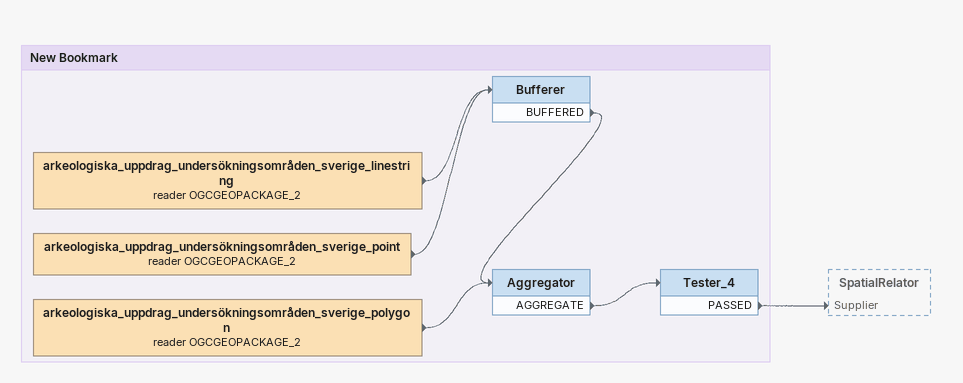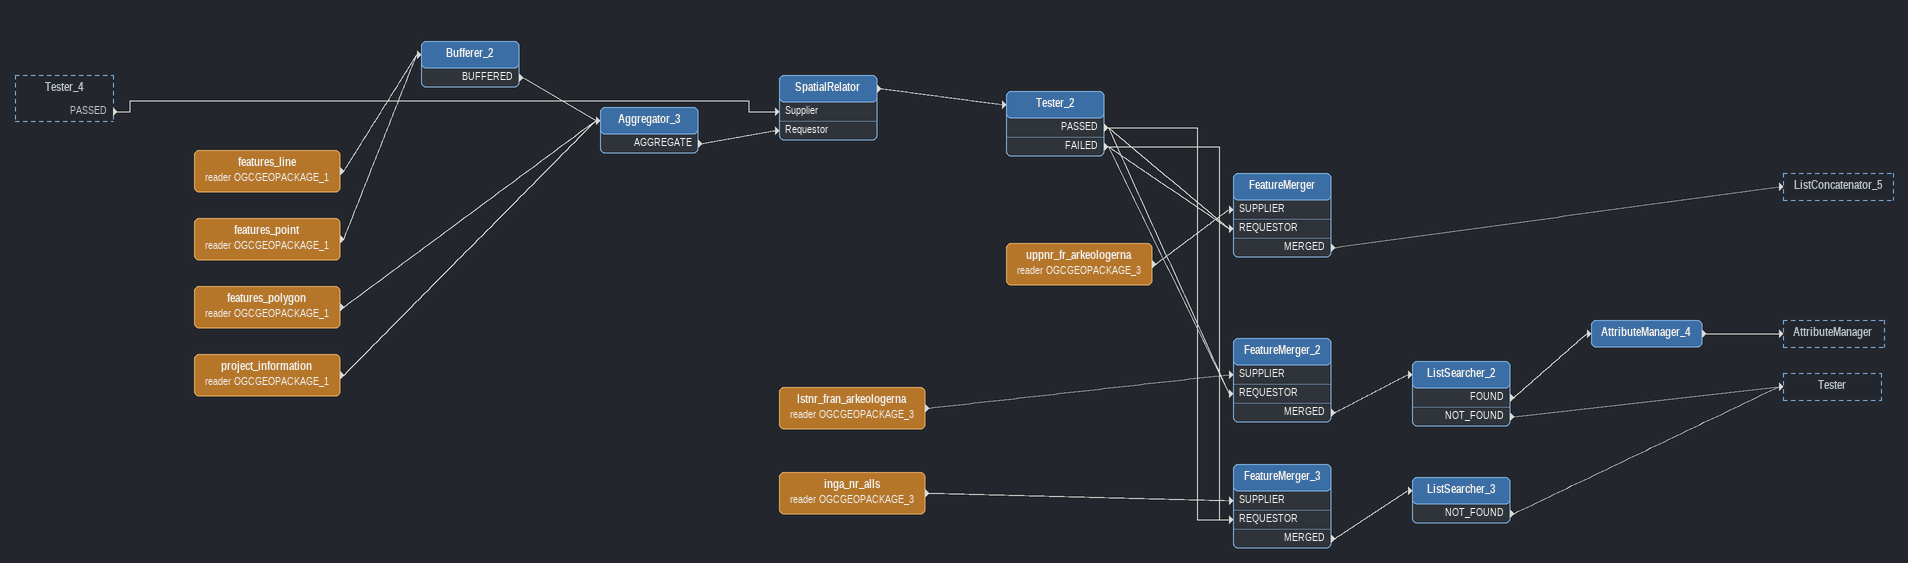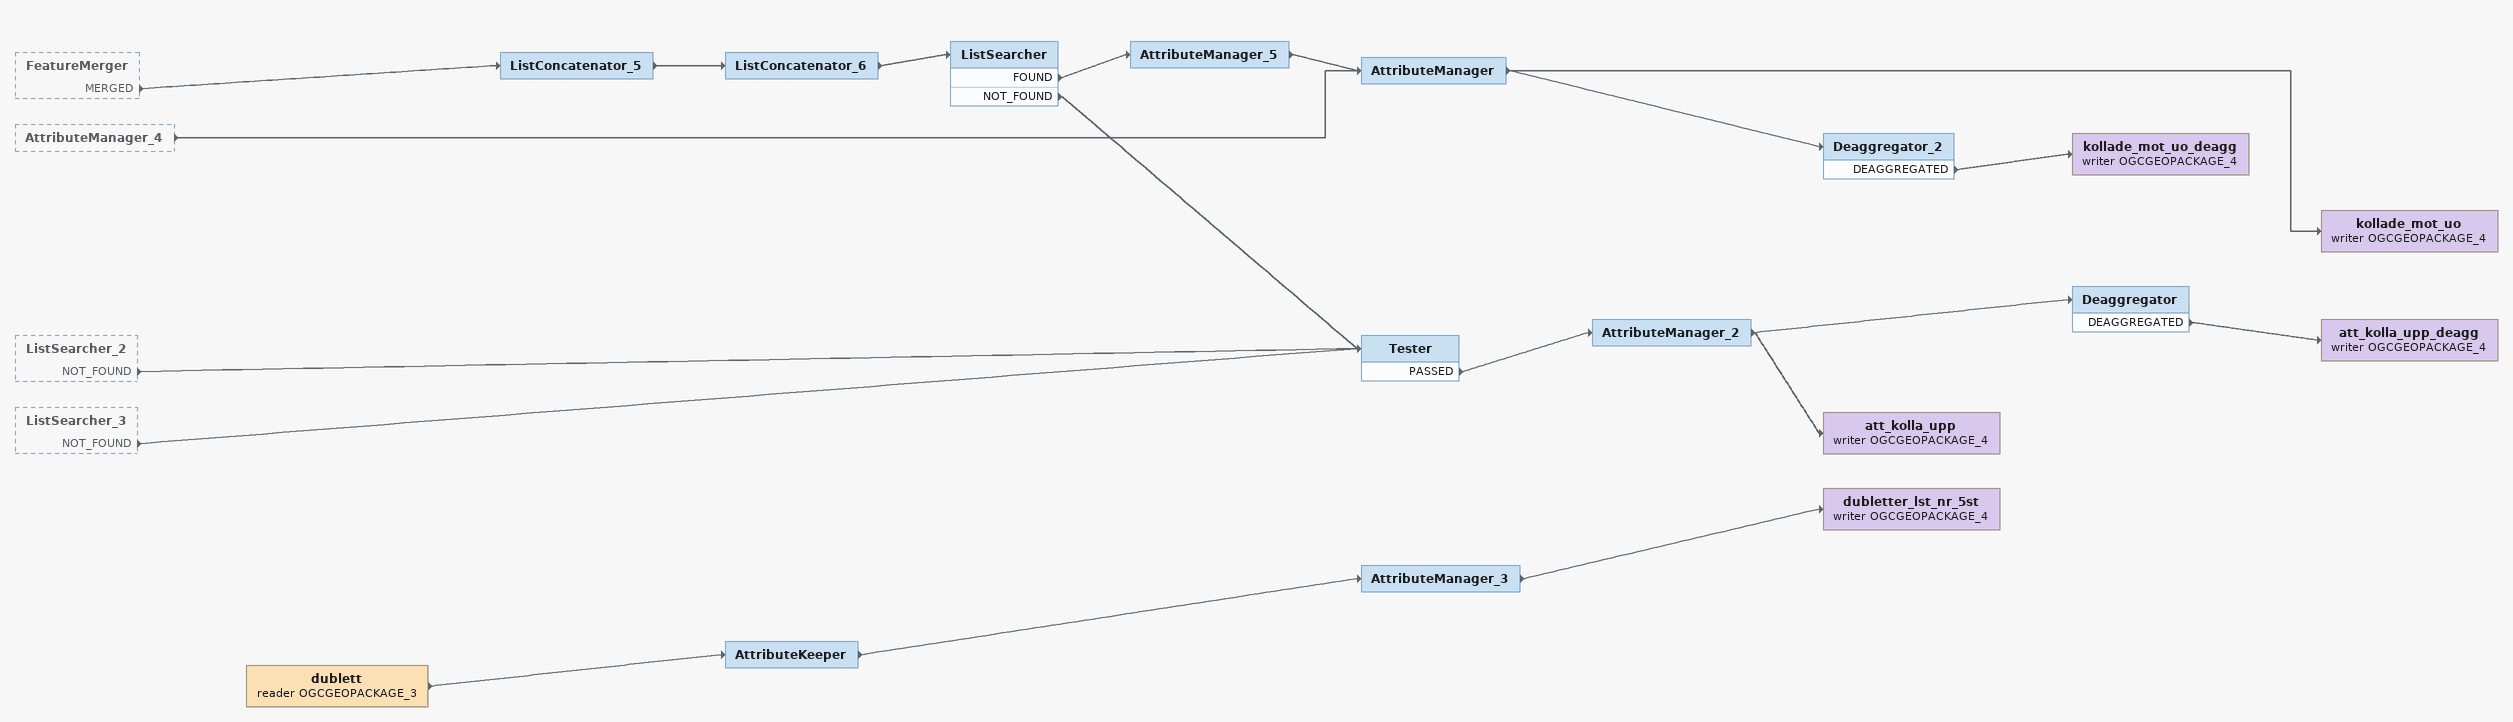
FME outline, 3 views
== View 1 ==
Bookmark: New Bookmark
arkeologiska_uppdrag_undersökningsområden_sverige_linestring (reader OGCGEOPACKAGE_2)
    -> Bufferer
arkeologiska_uppdrag_undersökningsområden_sverige_point (reader OGCGEOPACKAGE_2)
    -> Bufferer
Bufferer
    BUFFERED -> Aggregator
arkeologiska_uppdrag_undersökningsområden_sverige_polygon (reader OGCGEOPACKAGE_2)
    -> Aggregator
Aggregator
    AGGREGATE -> Tester_4
Tester_4
    PASSED -> SpatialRelator [Supplier]

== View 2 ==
Tester_4 [outside]
    PASSED -> SpatialRelator [Supplier]
features_line (reader OGCGEOPACKAGE_1)
    -> Bufferer_2
features_point (reader OGCGEOPACKAGE_1)
    -> Bufferer_2
Bufferer_2
    BUFFERED -> Aggregator_3
features_polygon (reader OGCGEOPACKAGE_1)
    -> Aggregator_3
project_information (reader OGCGEOPACKAGE_1)
    -> Aggregator_3
Aggregator_3
    AGGREGATE -> SpatialRelator [Requestor]
SpatialRelator
    -> Tester_2
Tester_2
    PASSED -> FeatureMerger [REQUESTOR]
    PASSED -> FeatureMerger_2 [REQUESTOR]
    PASSED -> FeatureMerger_3 [REQUESTOR]
    FAILED -> FeatureMerger [REQUESTOR]
    FAILED -> FeatureMerger_2 [REQUESTOR]
    FAILED -> FeatureMerger_3 [REQUESTOR]
lstnr_fran_arkeologerna (reader OGCGEOPACKAGE_3)
    -> FeatureMerger_2 [SUPPLIER]
FeatureMerger_2
    MERGED -> ListSearcher_2
ListSearcher_2
    FOUND -> AttributeManager_4
    NOT_FOUND -> Tester
AttributeManager_4
    -> AttributeManager
inga_nr_alls (reader OGCGEOPACKAGE_3)
    -> FeatureMerger_3 [SUPPLIER]
FeatureMerger_3
    MERGED -> ListSearcher_3
ListSearcher_3
    NOT_FOUND -> Tester
uppnr_fr_arkeologerna (reader OGCGEOPACKAGE_3)
    -> FeatureMerger [SUPPLIER]
FeatureMerger
    MERGED -> ListConcatenator_5

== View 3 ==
FeatureMerger [outside]
    MERGED -> ListConcatenator_5
AttributeManager_4 [outside]
    -> AttributeManager
ListSearcher_2 [outside]
    NOT_FOUND -> Tester
ListSearcher_3 [outside]
    NOT_FOUND -> Tester
ListConcatenator_5
    -> ListConcatenator_6
ListConcatenator_6
    -> ListSearcher
ListSearcher
    FOUND -> AttributeManager_5
    NOT_FOUND -> Tester
AttributeManager_5
    -> AttributeManager
AttributeManager
    -> Deaggregator_2
    -> kollade_mot_uo (writer OGCGEOPACKAGE_4)
Deaggregator_2
    DEAGGREGATED -> kollade_mot_uo_deagg (writer OGCGEOPACKAGE_4)
kollade_mot_uo_deagg (writer OGCGEOPACKAGE_4)
kollade_mot_uo (writer OGCGEOPACKAGE_4)
Tester
    PASSED -> AttributeManager_2
AttributeManager_2
    -> att_kolla_upp (writer OGCGEOPACKAGE_4)
    -> Deaggregator
Deaggregator
    DEAGGREGATED -> att_kolla_upp_deagg (writer OGCGEOPACKAGE_4)
att_kolla_upp_deagg (writer OGCGEOPACKAGE_4)
att_kolla_upp (writer OGCGEOPACKAGE_4)
dublett (reader OGCGEOPACKAGE_3)
    -> AttributeKeeper
AttributeKeeper
    -> AttributeManager_3
AttributeManager_3
    -> dubletter_lst_nr_5st (writer OGCGEOPACKAGE_4)
dubletter_lst_nr_5st (writer OGCGEOPACKAGE_4)
